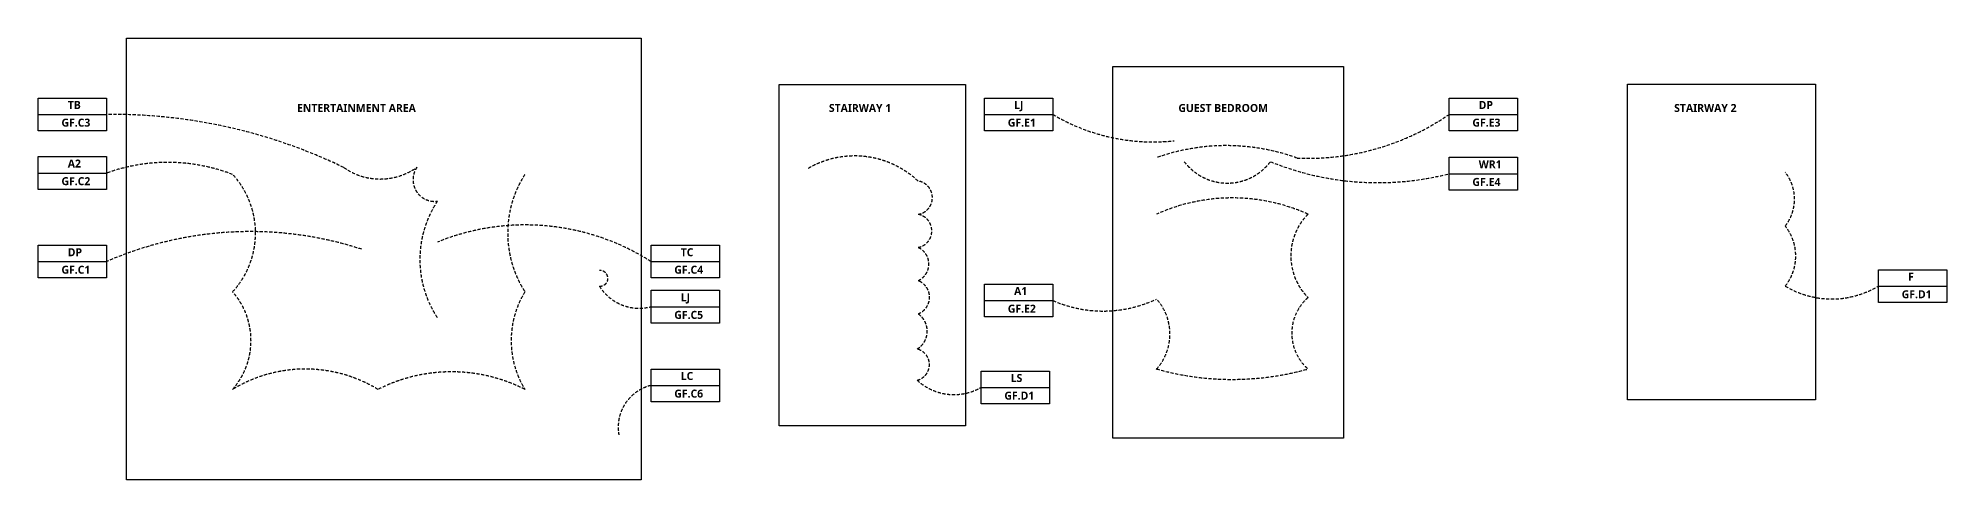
# Model space of a CAD drawing. Header units: millimetres. Extents: x 64505 to 100090, y -15201 to 6358.
# Drawn here: x 82200 to 100090, y -8262 to -4122 of the extents above; entities that cross this region are included whole.
import ezdxf

# ---------------------------------------------------------------- set-up
doc = ezdxf.new("R2010")
doc.units = ezdxf.units.MM
doc.linetypes.add('ACAD_ISO02W100', pattern=[15, 12, -3])
doc.linetypes.add('Dash - Tight', pattern=[4.5, 3, -1.5])
doc.layers.add('0-CountArea', color=152, linetype='Continuous', plot=False)
doc.layers.add('A-LABEL-GF', color=7, linetype='ACAD_ISO02W100')
doc.layers.add('E-LUM-CIRC', color=5, linetype='Dash - Tight', lineweight=30)
doc.styles.add('1-1', font='Yu Gothic UI Semibold.ttf', dxfattribs={"height": 1.5})

msp = doc.modelspace()

# ---------------------------------------------------------------- linework, layer by layer
at = {"layer": '0-CountArea', "ltscale": 10}
for points in [[(83026, -4122), (87850, -4122), (87850, -8262), (83026, -8262)], [(92274, -4387), (94436, -4387), (94436, -7872), (92274, -7872)], [(89145, -4556), (90892, -4556), (90892, -7757), (89145, -7757)], [(97097, -4554), (98858, -4554), (98858, -7512), (97097, -7512)]]:
    msp.add_lwpolyline(points, close=True, dxfattribs=at)
at = {"layer": 'E-LUM-CIRC', "linetype": 'ByBlock', "ltscale": 10}
for p, q in [((82200, -4837), (82841, -4837)), ((91070, -4837), (91711, -4837)), ((95424, -4837), (96066, -4837)), ((82200, -5386), (82841, -5386)), ((95424, -5393), (96066, -5393)), ((82200, -6216), (82841, -6216)), ((87944, -6216), (88585, -6216)), ((91070, -6581), (91711, -6581)), ((99448, -6446), (100090, -6446)), ((87944, -6639), (88585, -6639)), ((87944, -7377), (88585, -7377)), ((91037, -7396), (91678, -7396))]:
    msp.add_line(p, q, dxfattribs=at)
for points in [[(82200, -4683), (82841, -4683), (82841, -4991), (82200, -4991)], [(91070, -4683), (91711, -4683), (91711, -4991), (91070, -4991)], [(95424, -4683), (96066, -4683), (96066, -4991), (95424, -4991)], [(82200, -5232), (82841, -5232), (82841, -5540), (82200, -5540)], [(95424, -5239), (96066, -5239), (96066, -5546), (95424, -5546)], [(82200, -6063), (82841, -6063), (82841, -6370), (82200, -6370)], [(87944, -6063), (88585, -6063), (88585, -6370), (87944, -6370)], [(91070, -6427), (91711, -6427), (91711, -6734), (91070, -6734)], [(99448, -6292), (100090, -6292), (100090, -6599), (99448, -6599)], [(87944, -6485), (88585, -6485), (88585, -6793), (87944, -6793)], [(87944, -7223), (88585, -7223), (88585, -7531), (87944, -7531)], [(91037, -7242), (91678, -7242), (91678, -7549), (91037, -7549)]]:
    msp.add_lwpolyline(points, close=True, dxfattribs=at)
at = {"layer": 'E-LUM-CIRC', "ltscale": 10}
for points in [[(85942, -6743, -0.301845), (85942, -5650, -0.656939), (85751, -5332, -0.316157), (85064, -5335, 0.115926), (82841, -4837)], [(92847, -5084, -0.162148), (91711, -4837)], [(92684, -5241, -0.173613), (93999, -5246, 0.162792), (95424, -4837)], [(86762, -5399, 0.293875), (86762, -6499, 0.281935), (86762, -7414, 0.238592), (85385, -7414, 0.279198), (84022, -7414, 0.376927), (84022, -6499, 0.39045), (84022, -5399, 0.178674), (82841, -5386)], [(89406, -5349, -0.333928), (90447, -5461, -0.860597), (90447, -5773, -0.826741), (90447, -6084, -0.651553), (90447, -6395, -0.692748), (90447, -6706, -0.549042), (90438, -7036, -0.788596), (90438, -7328, 0.325477), (91037, -7396)], [(92942, -5280, 0.496256), (93750, -5280, 0.159614), (95424, -5393)], [(98575, -5378, -0.344695), (98575, -5883, -0.35029), (98575, -6446, 0.275814), (99448, -6446)], [(92682, -5772, -0.214665), (94102, -5772, 0.41265), (94102, -6553, 0.454545), (94102, -7223, -0.137008), (92682, -7223, 0.383672), (92682, -6567, -0.21726), (91711, -6581)], [(85942, -6033, -0.24233), (87944, -6216)], [(85233, -6101, 0.183505), (82841, -6216)], [(87460, -6301, -1.100005), (87460, -6446, 0.328338), (87944, -6639)], [(87643, -7841, -0.398585), (87944, -7377)]]:
    msp.add_lwpolyline(points, format="xyb", dxfattribs=at)

# ---------------------------------------------------------------- texts
at = {"layer": 'A-LABEL-GF', "ltscale": 10, "char_height": 75, "attachment_point": 1, "style": '1-1'}
for s, insert, width in [('ENTERTAINMENT AREA', (84626, -4739), 1743.29), ('{\\fYu Gothic UI Semibold|b1|i0|c128|p34;STAIRWAY} 1', (89611, -4739), 964.73), ('GUEST BEDROOM', (92887, -4739), 964.73), ('STAIRWAY 2', (97534, -4739), 964.73)]:
    msp.add_mtext(s, dxfattribs=dict(at, insert=insert, width=width))
at = {"layer": 'E-LUM-CIRC', "color": 18, "ltscale": 10, "true_color": 0x000000, "char_height": 75, "width": 964.73, "attachment_point": 1, "style": '1-1'}
for s, insert in [('TB', (82477, -4711)), ('LJ', (91347, -4711)), ('DP', (95702, -4711)), ('{\\fYu Gothic UI Semibold|b1|i0|c128|p34;GF.C}3', (82418, -4876)), ('{\\fYu Gothic UI Semibold|b1|i0|c128|p34;GF.}E1', (91288, -4876)), ('{\\fYu Gothic UI Semibold|b1|i0|c128|p34;GF.}E3', (95643, -4876)), ('A2', (82477, -5260)), ('WR1', (95702, -5267)), ('{\\fYu Gothic UI Semibold|b1|i0|c128|p34;GF.C}2', (82418, -5425)), ('{\\fYu Gothic UI Semibold|b1|i0|c128|p34;GF.}E4', (95643, -5432)), ('{\\fYu Gothic UI Semibold|b1|i0|c128|p34;GF.}C1', (82418, -6255)), ('DP', (82477, -6091)), ('{\\fYu Gothic UI Semibold|b1|i0|c128|p34;GF.C}4', (88162, -6255)), ('TC', (88222, -6091)), ('F', (99726, -6320)), ('LJ', (88222, -6513)), ('{\\fYu Gothic UI Semibold|b1|i0|c128|p34;GF.}E2', (91288, -6620)), ('A1', (91347, -6455)), ('{\\fYu Gothic UI Semibold|b1|i0|c128|p34;GF.}D1', (99667, -6485)), ('{\\fYu Gothic UI Semibold|b1|i0|c128|p34;GF.C}5', (88162, -6678)), ('{\\fYu Gothic UI Semibold|b1|i0|c128|p34;L}C', (88222, -7251)), ('{\\fYu Gothic UI Semibold|b1|i0|c128|p34;L}S', (91315, -7270)), ('{\\fYu Gothic UI Semibold|b1|i0|c128|p34;GF.C}6', (88162, -7416)), ('{\\fYu Gothic UI Semibold|b1|i0|c128|p34;GF.}D1', (91256, -7435))]:
    msp.add_mtext(s, dxfattribs=dict(at, insert=insert))

doc.saveas('drawing.dxf')
